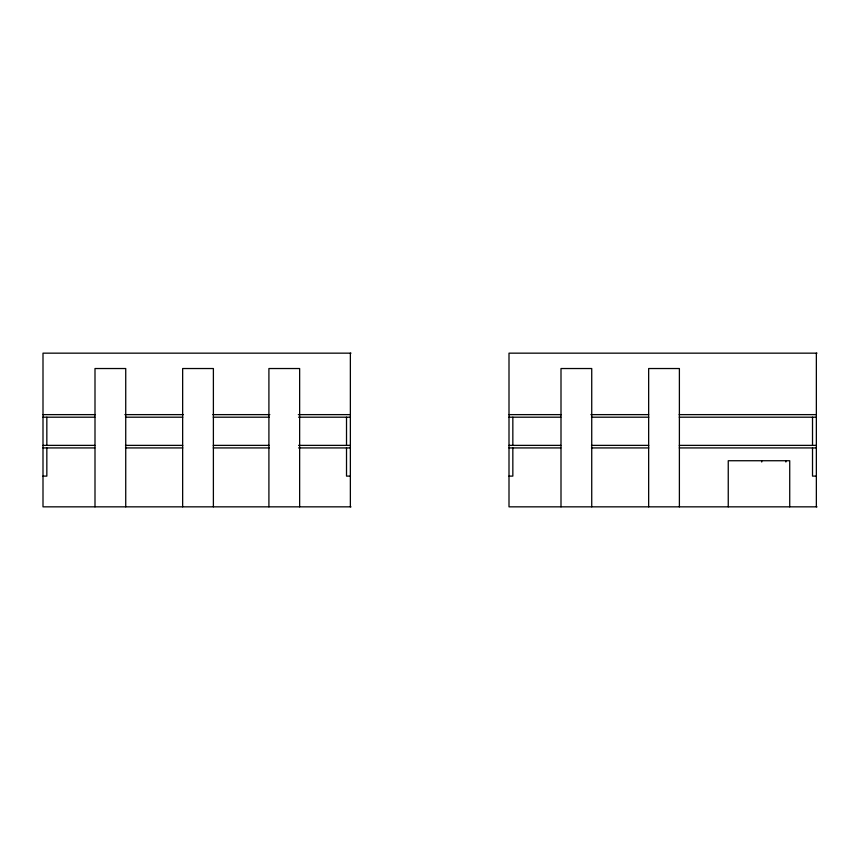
<?xml version="1.0" encoding="UTF-8"?>
<svg xmlns="http://www.w3.org/2000/svg" width="860" height="860" viewBox="0 0 860 860"><rect width="100%" height="100%" fill="white"/><g stroke="black" fill="none" stroke-linecap="round" stroke-linejoin="round"><path stroke-width="1.29" d="M350.998 353.159L43 353.159L43 506.841L350.998 506.841M817 353.159L509.002 353.159L509.002 506.841L817 506.841M43 414.627L95.342 414.627M124.872 414.627L183.406 414.627M212.839 414.627L269.825 414.627M298.345 414.627L350.364 414.627M509.002 414.627L561.343 414.627M590.874 414.627L648.666 414.627M679.142 414.627L816.355 414.627M43 417.197L94.815 417.197M125.463 417.197L182.761 417.197M213.258 417.197L269.223 417.197M298.549 417.197L350.364 417.197M509.002 417.197L560.817 417.197M591.465 417.197L648.762 417.197M679.26 417.197L816.355 417.197M43 445.373L94.815 445.373M125.463 445.373L182.761 445.373M213.258 445.373L269.223 445.373M298.549 445.373L350.364 445.373M509.002 445.373L560.817 445.373M591.465 445.373L648.762 445.373M679.26 445.373L816.355 445.373M43 447.931L94.815 447.931M125.463 447.931L182.761 447.931M213.258 447.931L269.223 447.931M298.549 447.931L350.364 447.931M509.002 447.931L560.817 447.931M591.465 447.931L648.762 447.931M679.26 447.931L816.355 447.931M43 476.107L46.838 476.107L46.838 447.931M350.364 476.107L346.515 476.107L346.515 447.931M509.002 476.107L512.839 476.107L512.839 447.931M816.355 476.107L812.517 476.107L812.517 447.931M816.355 353.159L816.355 506.841M812.517 417.197L812.517 445.373M789.727 506.841L789.727 460.734L728.248 460.734L728.248 506.841M785.879 460.734L785.879 462.013M761.724 460.734L761.724 462.013M679.389 506.841L679.389 368.531L648.655 368.531L648.655 506.841M591.734 506.841L591.734 368.531L561 368.531L561 506.841M512.839 417.197L512.839 445.373M350.364 353.159L350.364 506.841M346.515 417.197L346.515 445.373M299.645 506.841L299.645 368.531L268.911 368.531L268.911 506.841M213.387 506.841L213.387 368.531L182.653 368.531L182.653 506.841M125.732 506.841L125.732 368.531L94.998 368.531L94.998 506.841M46.838 417.197L46.838 445.373"/></g></svg>
